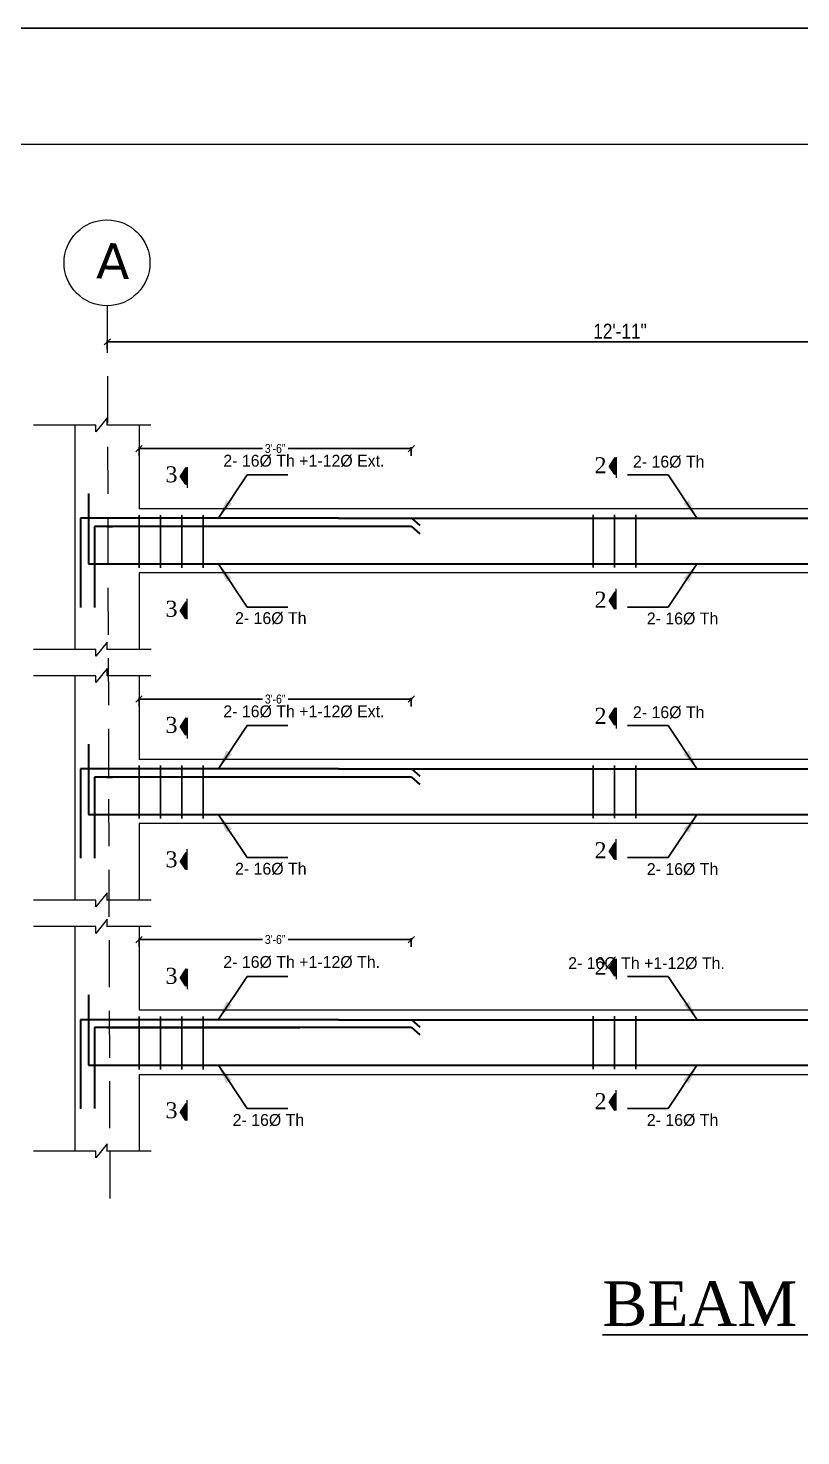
# Model space of a CAD drawing. Header units: inches. Extents: x 45643 to 70559, y -8725 to 1713.
# Drawn here: x 69312 to 69620, y -3801 to -3239 of the extents above; entities that cross this region are included whole.
import ezdxf

# ---------------------------------------------------------------- set-up
doc = ezdxf.new("R2010")
doc.units = ezdxf.units.IN
doc.header["$MEASUREMENT"] = 0
doc.linetypes.add('CENTER2', pattern=[1.125, 0.75, -0.125, 0.125, -0.125])
doc.linetypes.add('DASHED2', pattern=[0.375, 0.25, -0.125])
for name, color, linetype, lineweight in [('BEAM', 212, 'Continuous', 9), ('cenline', 170, 'CENTER2', 9), ('door', 3, 'Continuous', 13), ('ELE1', 3, 'Continuous', 9), ('Line', 7, 'Continuous', 15), ('Line 0.35', 130, 'Continuous', 35), ('REN', 140, 'Continuous', 35), ('Side-1', 11, 'Continuous', 18), ('Text', 7, 'Continuous', 9)]:
    doc.layers.add(name, color=color, linetype=linetype, lineweight=lineweight)
for name, color, linetype in [('DIM', 5, 'Continuous'), ('floorhatch', 43, 'Continuous'), ('STIRRUP', 10, 'Continuous')]:
    doc.layers.add(name, color=color, linetype=linetype)
doc.styles.add('Dks', font='ARIALN.TTF', dxfattribs={"height": 8})
doc.styles.add('ordinary', font='ARIALN.TTF')
doc.styles.add('sb', font='BKANT.TTF', dxfattribs={"height": 8})
doc.styles.get("Standard").update_dxf_attribs({"font": 'times.ttf'})
doc.dimstyles.new('1-4', dxfattribs={"dimscale": 0.1, "dimtxt": 36, "dimasz": 25, "dimexe": 5.625, "dimexo": 36, "dimgap": 12, "dimtad": 1, "dimzin": 0, "dimdsep": 46, "dimlunit": 4, "dimtxsty": 'ordinary', "dimblk": 'OBLIQUE', "dimcen": 1, "dimdle": 3, "dimclrt": 7, "dimadec": 3, "dimazin": 0, "dimtfac": 1, "dimtix": 1, "dimtofl": 0, "dimtmove": 0, "dimatfit": 3, "dimfxl": 29.1875, "dimfxlon": 1, "dimtolj": 1, "dimtzin": 0, "dimarcsym": 0})
doc.dimstyles.new('Dks', dxfattribs={"dimtxt": 8, "dimasz": 8, "dimexe": 6, "dimexo": 6, "dimgap": 0.03125, "dimtad": 0, "dimdec": 0, "dimzin": 0, "dimdsep": 46, "dimlunit": 3, "dimtxsty": 'Dks', "dimcen": 0.09375, "dimclrd": 256, "dimclre": 256, "dimclrt": 256, "dimadec": 0, "dimazin": 0, "dimtfac": 1, "dimtdec": 0, "dimtix": 1, "dimtmove": 2, "dimatfit": 3, "dimfxl": 1, "dimfrac": 2, "dimtolj": 1, "dimtzin": 0, "dimlwe": -1, "dimarcsym": 0})

# ---------------------------------------------------------------- blocks, each defined once
blk = doc.blocks.new('_Oblique')
at = {"color": 0, "linetype": 'ByBlock', "lineweight": -2}
blk.add_line((-0.5, -0.5), (0.5, 0.5), dxfattribs=at)
blk = doc.blocks.new('*D681')
at = {"layer": 'Defpoints', "color": 0, "linetype": 'Continuous', "transparency": 16777216}
for p in [(69464.96, -3507.03), (69356.39, -3531.08, 2.24), (69464.96, -3531.08, 2.24)]:
    blk.add_point(p, dxfattribs=at)
at = {"layer": 'Line 0.35', "color": 0, "linetype": 'Continuous', "lineweight": -2, "transparency": 16777216}
for p, q in [((69356.09, -3507.03), (69405.55, -3507.03)), ((69356.39, -3509.94), (69356.39, -3506.47)), ((69465.26, -3507.03), (69415.8, -3507.03)), ((69464.96, -3509.94), (69464.96, -3506.47))]:
    blk.add_line(p, q, dxfattribs=at)
at = {"layer": 'Line 0.35', "color": 0, "linetype": 'Continuous', "lineweight": -2, "transparency": 16777216, "xscale": 2.5, "yscale": 2.5, "zscale": 2.5, "rotation": 180}
blk.add_blockref('_Oblique', (69356.39, -3507.03), dxfattribs=at)
at = {"layer": 'Line 0.35', "color": 0, "linetype": 'Continuous', "lineweight": -2, "transparency": 16777216, "xscale": 2.5, "yscale": 2.5, "zscale": 2.5}
blk.add_blockref('_Oblique', (69464.96, -3507.03), dxfattribs=at)
at = {"layer": 'Line 0.35', "color": 7, "linetype": 'Continuous', "transparency": 16777216, "insert": (69410.67, -3507.03), "char_height": 3.6, "attachment_point": 5, "style": 'ordinary'}
blk.add_mtext('\\A1;3\'-6"', dxfattribs=at)
blk = doc.blocks.new('vrwa')
at = {"layer": 'Line', "linetype": 'Continuous'}
for points in [[(64431.3, 382588.9), (64427.1, 382595.4), (64427.1, 382582.5)], [(64431.3, 382488.2), (64427.1, 382481.8), (64427.1, 382494.6)]]:
    blk.add_hatch(color=256, dxfattribs=at).paths.add_polyline_path(points)
at = {"layer": 'door', "linetype": 'Continuous'}
for p, q in [((64426.1, 382595.5), (64426.1, 382580.1)), ((64427.1, 382595.4), (64427.1, 382582.5)), ((64427.1, 382595.4), (64431.3, 382588.9)), ((64427.1, 382582.5), (64431.3, 382588.9)), ((64426.1, 382481.7), (64426.1, 382497)), ((64427.1, 382481.8), (64427.1, 382494.6)), ((64427.1, 382494.6), (64431.3, 382488.2)), ((64427.1, 382481.8), (64431.3, 382488.2))]:
    blk.add_line(p, q, dxfattribs=at)
blk = doc.blocks.new('*D658')
at = {"layer": 'Defpoints', "color": 0, "linetype": 'Continuous', "transparency": 16777216}
for p in [(69464.96, -3602.96), (69356.39, -3631.19, 2.24), (69464.96, -3631.19, 2.24)]:
    blk.add_point(p, dxfattribs=at)
at = {"layer": 'Line 0.35', "color": 0, "linetype": 'Continuous', "lineweight": -2, "transparency": 16777216}
for p, q in [((69356.09, -3602.96), (69405.55, -3602.96)), ((69356.39, -3605.87), (69356.39, -3602.4)), ((69465.26, -3602.96), (69415.8, -3602.96)), ((69464.96, -3605.87), (69464.96, -3602.4))]:
    blk.add_line(p, q, dxfattribs=at)
at = {"layer": 'Line 0.35', "color": 0, "linetype": 'Continuous', "lineweight": -2, "transparency": 16777216, "xscale": 2.5, "yscale": 2.5, "zscale": 2.5, "rotation": 180}
blk.add_blockref('_Oblique', (69356.39, -3602.96), dxfattribs=at)
at = {"layer": 'Line 0.35', "color": 0, "linetype": 'Continuous', "lineweight": -2, "transparency": 16777216, "xscale": 2.5, "yscale": 2.5, "zscale": 2.5}
blk.add_blockref('_Oblique', (69464.96, -3602.96), dxfattribs=at)
at = {"layer": 'Line 0.35', "color": 7, "linetype": 'Continuous', "transparency": 16777216, "insert": (69410.67, -3602.96), "char_height": 3.6, "attachment_point": 5, "style": 'ordinary'}
blk.add_mtext('\\A1;3\'-6"', dxfattribs=at)
blk = doc.blocks.new('*D660')
at = {"layer": 'Defpoints', "color": 0, "linetype": 'Continuous', "transparency": 16777216}
for p in [(69752.62, -3364.46), (69343.72, -3485.67, 5.43), (69752.62, -3487.26, 2.24)]:
    blk.add_point(p, dxfattribs=at)
at = {"layer": 'Line 0.35', "color": 0, "linetype": 'Continuous', "lineweight": -2, "transparency": 16777216}
for p, q in [((69343.72, -3367.37), (69343.72, -3363.89)), ((69752.62, -3367.37), (69752.62, -3363.89)), ((69343.42, -3364.46), (69752.92, -3364.46))]:
    blk.add_line(p, q, dxfattribs=at)
at = {"layer": 'Line 0.35', "color": 0, "linetype": 'Continuous', "lineweight": -2, "transparency": 16777216, "xscale": 2.5, "yscale": 2.5, "zscale": 2.5, "rotation": 180}
blk.add_blockref('_Oblique', (69343.72, -3364.46), dxfattribs=at)
at = {"layer": 'Line 0.35', "color": 0, "linetype": 'Continuous', "lineweight": -2, "transparency": 16777216, "xscale": 2.5, "yscale": 2.5, "zscale": 2.5}
blk.add_blockref('_Oblique', (69752.62, -3364.46), dxfattribs=at)
at = {"layer": 'Line 0.35', "color": 7, "linetype": 'Continuous', "transparency": 16777216, "insert": (69548.17, -3360.24), "char_height": 6, "attachment_point": 5, "style": 'ordinary'}
blk.add_mtext('\\A1;12\'-11"', dxfattribs=at)
blk = doc.blocks.new('*D662')
at = {"layer": 'Defpoints', "color": 0, "linetype": 'Continuous', "transparency": 16777216}
for p in [(69464.96, -3407.05), (69356.39, -3431.09, 2.24), (69464.96, -3431.09, 2.24)]:
    blk.add_point(p, dxfattribs=at)
at = {"layer": 'Line 0.35', "color": 0, "linetype": 'Continuous', "lineweight": -2, "transparency": 16777216}
for p, q in [((69356.09, -3407.05), (69405.55, -3407.05)), ((69356.39, -3409.95), (69356.39, -3406.48)), ((69465.26, -3407.05), (69415.8, -3407.05)), ((69464.96, -3409.95), (69464.96, -3406.48))]:
    blk.add_line(p, q, dxfattribs=at)
at = {"layer": 'Line 0.35', "color": 0, "linetype": 'Continuous', "lineweight": -2, "transparency": 16777216, "xscale": 2.5, "yscale": 2.5, "zscale": 2.5, "rotation": 180}
blk.add_blockref('_Oblique', (69356.39, -3407.05), dxfattribs=at)
at = {"layer": 'Line 0.35', "color": 0, "linetype": 'Continuous', "lineweight": -2, "transparency": 16777216, "xscale": 2.5, "yscale": 2.5, "zscale": 2.5}
blk.add_blockref('_Oblique', (69464.96, -3407.05), dxfattribs=at)
at = {"layer": 'Line 0.35', "color": 7, "linetype": 'Continuous', "transparency": 16777216, "insert": (69410.67, -3407.05), "char_height": 3.6, "attachment_point": 5, "style": 'ordinary'}
blk.add_mtext('\\A1;3\'-6"', dxfattribs=at)

msp = doc.modelspace()

# ---------------------------------------------------------------- linework, layer by layer
at = {"layer": 'BEAM', "linetype": 'ByBlock'}
for p, q in [((69339.12, -3397.71, 3.195), (69314.261, -3397.71, 3.195)), ((69343.716, -3394.792, 3.195), (69339.12, -3400.418, 3.195)), ((69339.12, -3400.418, 3.195), (69339.12, -3397.71, 3.195)), ((69343.716, -3397.71, 3.195), (69343.716, -3394.792, 3.195)), ((69361.14, -3397.71, 3.195), (69343.716, -3397.71, 3.195)), ((69339.122, -3487.246), (69314.263, -3487.246)), ((69339.122, -3487.246), (69314.263, -3487.246)), ((69343.718, -3484.328), (69339.122, -3489.954)), ((69343.718, -3484.328), (69339.122, -3489.954)), ((69339.122, -3489.954), (69339.122, -3487.246)), ((69339.122, -3489.954), (69339.122, -3487.246)), ((69343.718, -3487.372), (69343.718, -3484.328)), ((69343.718, -3487.372), (69343.718, -3484.328)), ((69361.142, -3487.246), (69343.718, -3487.246)), ((69339.12, -3497.697, 3.195), (69314.261, -3497.697, 3.195)), ((69343.716, -3494.779, 3.195), (69339.12, -3500.405, 3.195)), ((69339.12, -3500.405, 3.195), (69339.12, -3497.697, 3.195)), ((69343.716, -3497.697, 3.195), (69343.716, -3494.779, 3.195)), ((69361.14, -3497.697, 3.195), (69343.716, -3497.697, 3.195)), ((69339.122, -3587.233), (69314.263, -3587.233)), ((69339.122, -3587.233), (69314.263, -3587.233)), ((69343.718, -3584.315), (69339.122, -3589.941)), ((69343.718, -3584.315), (69339.122, -3589.941)), ((69339.122, -3589.941), (69339.122, -3587.233)), ((69339.122, -3589.941), (69339.122, -3587.233)), ((69343.718, -3587.359), (69343.718, -3584.315)), ((69343.718, -3587.359), (69343.718, -3584.315)), ((69361.142, -3587.233), (69343.718, -3587.233)), ((69339.122, -3597.81), (69314.263, -3597.81)), ((69339.122, -3597.81), (69314.263, -3597.81)), ((69343.718, -3594.891), (69339.122, -3600.517)), ((69343.718, -3594.891), (69339.122, -3600.517)), ((69339.122, -3600.517), (69339.122, -3597.81)), ((69339.122, -3600.517), (69339.122, -3597.81)), ((69343.718, -3597.935), (69343.718, -3594.891)), ((69343.718, -3597.935), (69343.718, -3594.891)), ((69361.142, -3597.81), (69343.718, -3597.81)), ((69343.718, -3684.428), (69339.122, -3690.054)), ((69343.718, -3684.428), (69339.122, -3690.054)), ((69343.718, -3687.472), (69343.718, -3684.428)), ((69343.718, -3687.472), (69343.718, -3684.428)), ((69339.122, -3687.346), (69314.263, -3687.346)), ((69339.122, -3687.346), (69314.263, -3687.346)), ((69339.122, -3690.054), (69339.122, -3687.346)), ((69339.122, -3690.054), (69339.122, -3687.346)), ((69361.142, -3687.346), (69343.718, -3687.346)), ((69361.142, -3687.346), (69343.718, -3687.346))]:
    msp.add_line(p, q, dxfattribs=at)
at = {"layer": 'cenline', "color": 3, "linetype": 'DASHED2', "ltscale": 75}
msp.add_line((69343.658, -3350.094), (69344.72, -3708.982), dxfattribs=at)
at = {"layer": 'Defpoints'}
msp.add_lwpolyline([(70559.247, -3239.316), (67381.647, -3239.316), (67381.647, -5487.285), (70559.247, -5487.285)], close=True, dxfattribs=at)
at = {"layer": 'ELE1', "color": 11, "linetype": 'Continuous', "true_color": 0xf27172}
for p, q in [((69739.725, -3431.088), (69356.386, -3431.088)), ((69739.725, -3456.648, 3.195), (69356.386, -3456.648, 3.195)), ((69739.725, -3531.075), (69356.386, -3531.075)), ((69739.725, -3556.635, 3.195), (69356.386, -3556.635, 3.195)), ((69739.725, -3631.188), (69356.386, -3631.188)), ((69356.386, -3656.748, 3.195), (69739.725, -3656.748, 3.195))]:
    msp.add_line(p, q, dxfattribs=at)
at = {"layer": 'ELE1'}
msp.add_lwpolyline([(67427.965, -3285.634), (70512.929, -3285.634), (70512.929, -5440.967), (67427.965, -5440.967)], close=True, dxfattribs=at)
at = {"layer": 'REN', "ltscale": 50}
for p, q in [((69336.251, -3424.966), (69336.251, -3453.019)), ((69332.97, -3434.877), (69332.97, -3470.445)), ((69435.9, -3434.877), (69332.97, -3434.877)), ((69435.89, -3434.877), (69895.32, -3434.877)), ((69464.961, -3434.877), (69468.349, -3437.818)), ((69464.961, -3438.192), (69338.596, -3438.192)), ((69420.515, -3438.192), (69343.592, -3438.192)), ((69343.592, -3438.192), (69345.836, -3438.192)), ((69464.961, -3438.192), (69468.349, -3441.133)), ((69336.251, -3453.019), (70036.675, -3453.019)), ((69336.251, -3524.953), (69336.251, -3553.006)), ((69332.97, -3534.864), (69332.97, -3570.432)), ((69435.9, -3534.864), (69332.97, -3534.864)), ((69464.961, -3538.179), (69338.596, -3538.179)), ((69420.515, -3538.179), (69343.592, -3538.179)), ((69343.592, -3538.179), (69345.836, -3538.179)), ((69435.89, -3534.864), (69895.32, -3534.864)), ((69464.961, -3534.864), (69468.349, -3537.805)), ((69464.961, -3538.179), (69468.349, -3541.12)), ((69336.251, -3553.006), (70036.675, -3553.006)), ((69336.251, -3625.066), (69336.251, -3653.119)), ((69332.97, -3634.977), (69332.97, -3670.545)), ((69435.9, -3634.977), (69332.97, -3634.977)), ((69464.961, -3638.093), (69338.596, -3638.093)), ((69343.592, -3638.093), (69420.515, -3638.093)), ((69343.592, -3638.093), (69345.836, -3638.093)), ((69435.89, -3634.977), (69864.219, -3634.977)), ((69464.961, -3634.977), (69468.349, -3637.917)), ((69464.961, -3638.093), (69468.349, -3641.033)), ((69336.251, -3653.119), (69860.938, -3653.119))]:
    msp.add_line(p, q, dxfattribs=at)
at = {"layer": 'REN'}
for p, q in [((69338.596, -3438.192), (69338.596, -3470.48)), ((69338.596, -3538.179), (69338.596, -3570.467)), ((69338.596, -3638.093), (69338.596, -3670.381))]:
    msp.add_line(p, q, dxfattribs=at)
at = {"layer": 'Side-1'}
for p, q in [((69330.827, -3397.71), (69330.827, -3487.246)), ((69356.386, -3397.71), (69356.386, -3431.088)), ((69356.386, -3397.71), (69356.386, -3431.088)), ((69356.386, -3397.71), (69356.386, -3431.088)), ((69330.827, -3456.648), (69330.827, -3487.246)), ((69356.386, -3456.648), (69356.386, -3487.246)), ((69330.827, -3497.697), (69330.827, -3587.233)), ((69356.386, -3497.697), (69356.386, -3531.075)), ((69356.386, -3497.697), (69356.386, -3531.075)), ((69356.386, -3497.697), (69356.386, -3531.075)), ((69330.827, -3556.635), (69330.827, -3587.233)), ((69356.386, -3556.635), (69356.386, -3587.233)), ((69330.827, -3597.81), (69330.827, -3687.346)), ((69356.386, -3597.81), (69356.386, -3631.188)), ((69356.386, -3597.81), (69356.386, -3631.188)), ((69356.386, -3597.81), (69356.386, -3631.188)), ((69356.386, -3597.81), (69356.386, -3631.188)), ((69356.386, -3597.81), (69356.386, -3631.188)), ((69330.827, -3656.748), (69330.827, -3687.346)), ((69356.386, -3656.748), (69356.386, -3687.346)), ((69356.386, -3656.748), (69356.386, -3687.346))]:
    msp.add_line(p, q, dxfattribs=at)
at = {"layer": 'STIRRUP', "linetype": 'ByBlock'}
for p, q in [((69356.386, -3454.646), (69356.386, -3433.578)), ((69364.906, -3454.646), (69364.906, -3433.578)), ((69373.426, -3454.646), (69373.426, -3433.578)), ((69381.946, -3454.646), (69381.946, -3433.578)), ((69537.475, -3454.538, -2.236), (69537.475, -3433.471, -2.236)), ((69545.995, -3454.538, -2.236), (69545.995, -3433.471, -2.236)), ((69554.515, -3454.538, -2.236), (69554.515, -3433.471, -2.236)), ((69356.386, -3554.633), (69356.386, -3533.565)), ((69364.906, -3554.633), (69364.906, -3533.565)), ((69373.426, -3554.633), (69373.426, -3533.565)), ((69381.946, -3554.633), (69381.946, -3533.565)), ((69537.475, -3554.525, -2.236), (69537.475, -3533.458, -2.236)), ((69545.995, -3554.525, -2.236), (69545.995, -3533.458, -2.236)), ((69554.515, -3554.525, -2.236), (69554.515, -3533.458, -2.236)), ((69356.386, -3654.746), (69356.386, -3633.678)), ((69356.386, -3654.746), (69356.386, -3633.678)), ((69364.906, -3654.746), (69364.906, -3633.678)), ((69364.906, -3654.746), (69364.906, -3633.678)), ((69373.426, -3654.746), (69373.426, -3633.678)), ((69373.426, -3654.746), (69373.426, -3633.678)), ((69381.946, -3654.746), (69381.946, -3633.678)), ((69381.946, -3654.746), (69381.946, -3633.678)), ((69537.475, -3654.638, -2.236), (69537.475, -3633.571, -2.236)), ((69545.995, -3654.638, -2.236), (69545.995, -3633.571, -2.236)), ((69554.515, -3654.638, -2.236), (69554.515, -3633.571, -2.236))]:
    msp.add_line(p, q, dxfattribs=at)
at = {"layer": 'Text'}
msp.add_circle((69343.592, -3332.969, 2.236), 17.125, dxfattribs=at)

# ---------------------------------------------------------------- block references
at = {"layer": 'door', "linetype": 'Continuous', "xscale": -0.5324930655770004, "yscale": 0.5324930654605851, "zscale": 0.5324930654151103}
for p in [(103681.983, -207143.953), (103853.083, -207139.979, -2.236), (103681.983, -207243.94), (103853.083, -207239.966, -2.236), (103853.083, -207340.079, -2.236), (103681.983, -207344.052)]:
    msp.add_blockref('vrwa', p, dxfattribs=at)

# ---------------------------------------------------------------- texts
at = {"layer": 'floorhatch', "color": 7, "linetype": 'Continuous', "attachment_point": 5}
for s, insert, char_height in [('3', (69369.303, -3417.376), 6.39), ('2', (69540.401, -3413.718, -2.236), 6.39), ('2', (69540.401, -3467.349, -2.236), 6.39), ('3', (69369.303, -3471.008), 6.39), ('3', (69369.303, -3517.363), 6.39), ('2', (69540.401, -3513.705, -2.236), 6.39), ('2', (69540.401, -3567.336, -2.236), 6.39), ('3', (69369.303, -3570.995), 6.39), ('2', (69540.401, -3613.817, -2.236), 6.39), ('3', (69369.303, -3617.476), 6.39), ('2', (69540.401, -3667.449, -2.236), 6.39), ('3', (69369.303, -3671.107), 6.39), ('{\\LBEAM ALONG GRID 5-5}', (69687.896, -3748.377), 17.79868)]:
    msp.add_mtext(s, dxfattribs=dict(at, insert=insert, char_height=char_height))
at = {"layer": 'Text', "insert": (69339.41, -3325.007, 2.236), "char_height": 14.17222, "attachment_point": 1, "rotation": 359.11823}
msp.add_mtext('{\\fVerdana|b0|i0|c0|p34;A}', dxfattribs=at)
at = {"layer": 'Text', "char_height": 4.73639, "width": 161.77578, "attachment_point": 1, "style": 'sb'}
for s, insert in [('2- 16%%C Th +1-12%%C Ext.', (69389.995, -3409.545, 5.43)), ('2- 16%%C Th +1-12%%C Ext.', (69389.995, -3509.532, 5.43)), ('2- 16%%C Th +1-12%%C Th.', (69389.995, -3609.519, 5.43))]:
    msp.add_mtext(s, dxfattribs=dict(at, insert=insert))
at = {"layer": 'Text', "char_height": 4.73639, "style": 'sb'}
for s, insert, attachment_point in [('2- 16%%C Th ', (69581.867, -3409.897, 7.666), 3), ('2- 16%%C Th ', (69394.663, -3472.34, 3.195), 1), ('2- 16%%C Th ', (69587.379, -3472.473, 7.666), 3), ('2- 16%%C Th ', (69581.867, -3509.884, 7.666), 3), ('2- 16%%C Th ', (69394.663, -3572.327, 3.195), 1), ('2- 16%%C Th ', (69587.379, -3572.46, 7.666), 3), ('2- 16%%C Th +1-12%%C Th.', (69589.989, -3609.997, 7.666), 3), ('2- 16%%C Th ', (69422.23, -3672.573, 7.666), 3), ('2- 16%%C Th ', (69587.379, -3672.573, 7.666), 3)]:
    msp.add_mtext(s, dxfattribs=dict(at, insert=insert, attachment_point=attachment_point))

# ---------------------------------------------------------------- dimensions: what is measured, and where the dimension line sits
at = {"layer": 'Line 0.35', "linetype": 'Continuous'}
for base, p1, p2, text, override, picture, middle in [((69752.616, -3364.455), (69343.716, -3485.67, 5.43), (69752.616, -3487.255, 2.236), '12\'-11"', {"dimtxt": 60}, '*D660', (69548.166, -3360.243)), ((69464.961, -3407.047, -2.236), (69356.386, -3431.088), (69464.961, -3431.088), '3\'-6"', {"dimtad": 0}, '*D662', (69410.674, -3407.047, -2.236)), ((69464.961, -3507.035, -2.236), (69356.386, -3531.075), (69464.961, -3531.075), '3\'-6"', {"dimtad": 0}, '*D681', (69410.674, -3507.035, -2.236)), ((69464.961, -3602.964, -2.236), (69356.386, -3631.188), (69464.961, -3631.188), '3\'-6"', {"dimtad": 0}, '*D658', (69410.674, -3602.964, -2.236))]:
    dim = msp.add_linear_dim(base=base, p1=p1, p2=p2, text=text, dimstyle='1-4', override=override, dxfattribs=at)
    dim.commit()
    dim.dimension.update_dxf_attribs({"geometry": picture, "text_midpoint": middle})

# ---------------------------------------------------------------- leaders
at = {"layer": 'DIM', "ltscale": 50}
for points in [[(69387.877, -3434.927), (69399.486, -3417.538), (69415.756, -3417.538)], [(69579.009, -3434.927, 3.195), (69567.4, -3417.538, 3.195), (69551.13, -3417.538, 3.195)], [(69387.877, -3452.902), (69399.486, -3470.291), (69415.756, -3470.291)], [(69579.009, -3452.902, 3.195), (69567.4, -3470.291, 3.195), (69551.13, -3470.291, 3.195)], [(69387.877, -3534.914), (69399.486, -3517.525), (69415.756, -3517.525)], [(69579.009, -3534.914, 3.195), (69567.4, -3517.525, 3.195), (69551.13, -3517.525, 3.195)], [(69387.877, -3552.889), (69399.486, -3570.278), (69415.756, -3570.278)], [(69579.009, -3552.889, 3.195), (69567.4, -3570.278, 3.195), (69551.13, -3570.278, 3.195)], [(69387.877, -3635.027), (69399.486, -3617.638), (69415.756, -3617.638)], [(69579.009, -3635.027), (69567.4, -3617.638), (69551.13, -3617.638)], [(69387.877, -3653.002), (69399.486, -3670.391), (69415.756, -3670.391)], [(69579.009, -3653.002), (69567.4, -3670.391), (69551.13, -3670.391)]]:
    msp.add_leader(points, dimstyle='Dks', dxfattribs=at)

doc.saveas('drawing.dxf')
